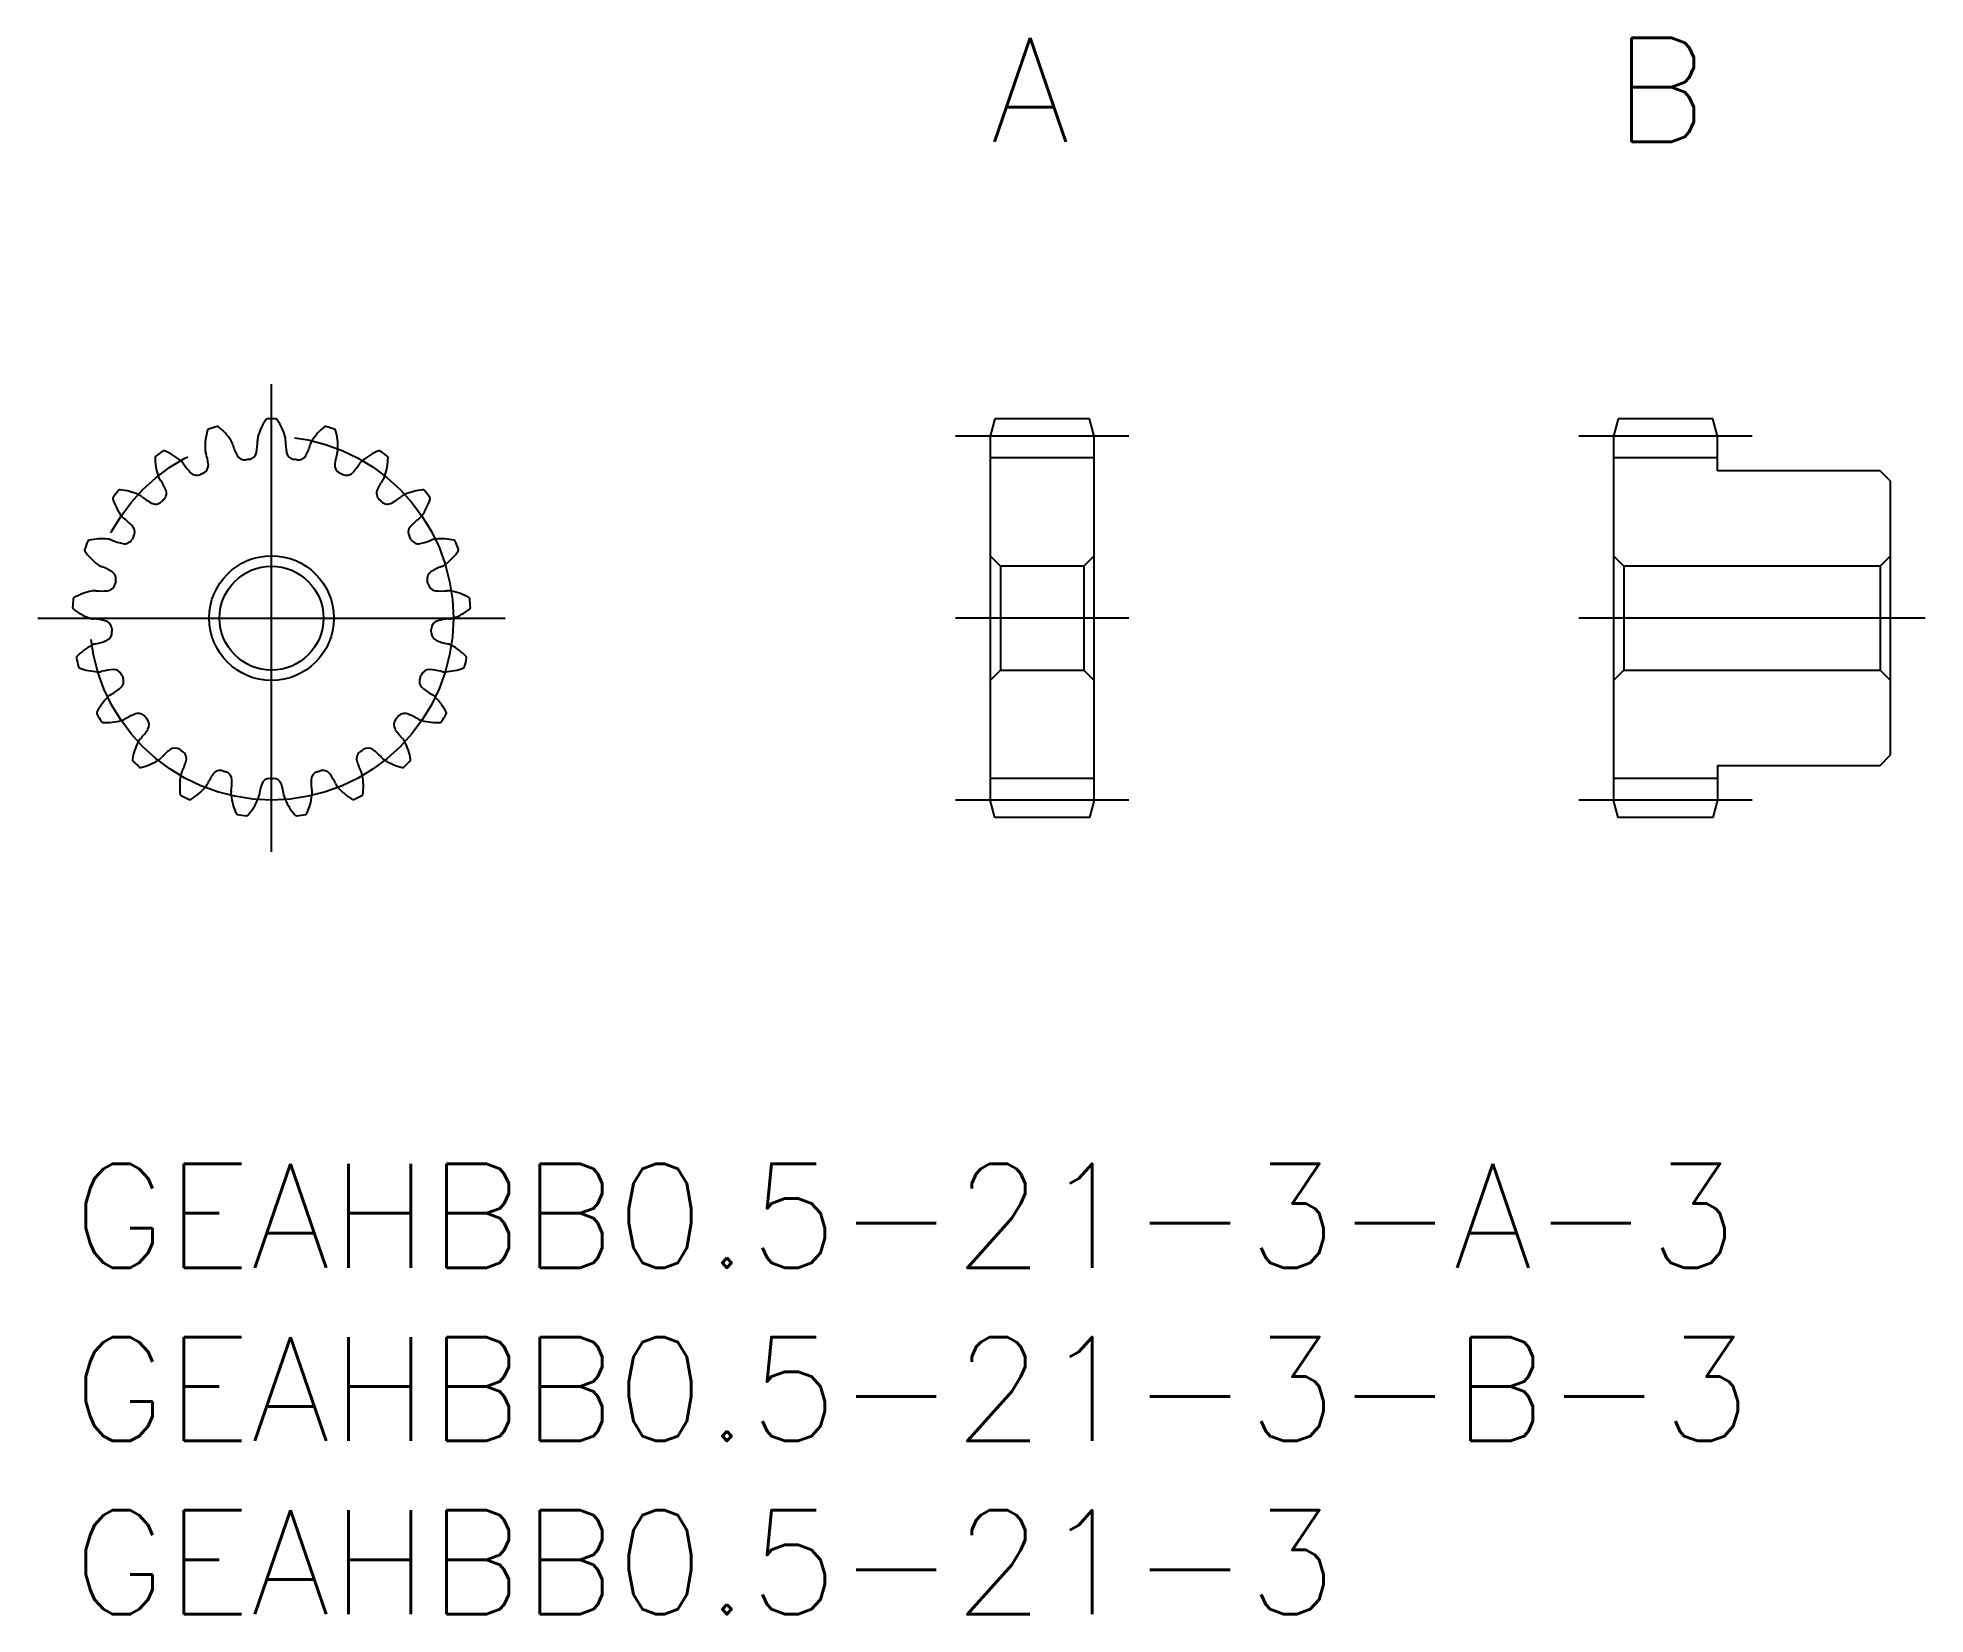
# Model space of a CAD drawing. Extents: x -1 to 53.5, y -13 to 32.5.
import ezdxf

# ---------------------------------------------------------------- set-up
doc = ezdxf.new("R2010")
doc.units = 0
doc.header["$LTSCALE"] = 0.5
doc.linetypes.add('CENTER', pattern=[50.8, 31.75, -6.35, 6.35, -6.35])
for name, color, linetype in [('MSM_CENTER', 1, 'CENTER'), ('MSM_CONTINUOUS', 7, 'CONTINUOUS'), ('MSM_PART_NUMBER', 7, 'CONTINUOUS')]:
    doc.layers.add(name, color=color, linetype=linetype)
doc.styles.get("Standard").update_dxf_attribs({"font": 'txt.shx', "height": 1, "bigfont": 'bigfont.shx'})

# ---------------------------------------------------------------- blocks, each defined once
blk = doc.blocks.new('*U22')
at = {"layer": 'MSM_PART_NUMBER'}
blk.add_text('A', height=3, dxfattribs=at).set_placement((26.5, 29.5))
blk = doc.blocks.new('*U23')
at = {"layer": 'MSM_PART_NUMBER'}
blk.add_text('B', height=3, dxfattribs=at).set_placement((44.5, 29.5))
blk = doc.blocks.new('*U24')
at = {"layer": 'MSM_PART_NUMBER'}
blk.add_text('GEAHBB0.5-21-3-A-3', height=3, dxfattribs=at).set_placement((0, -3))
blk = doc.blocks.new('*U25')
at = {"layer": 'MSM_PART_NUMBER'}
blk.add_text('GEAHBB0.5-21-3-B-3', height=3, dxfattribs=at).set_placement((0, -8))
blk = doc.blocks.new('*U26')
at = {"layer": 'MSM_PART_NUMBER'}
blk.add_text('GEAHBB0.5-21-3', height=3, dxfattribs=at).set_placement((0, -13))

msp = doc.modelspace()

# ---------------------------------------------------------------- linework, layer by layer
at = {"layer": 'MSM_CENTER'}
for p, q in [((5.75, 9), (5.75, 22.5)), ((30.5, 21), (25.5, 21)), ((48.5, 21), (43.5, 21)), ((-1, 15.75), (12.5, 15.75)), ((30.5, 15.75), (25.5, 15.75)), ((53.5, 15.75), (43.5, 15.75)), ((30.5, 10.5), (25.5, 10.5)), ((48.5, 10.5), (43.5, 10.5))]:
    msp.add_line(p, q, dxfattribs=at)
msp.add_circle((5.75, 15.75), 5.25, dxfattribs=at)
at = {"layer": 'MSM_CONTINUOUS'}
for p, q in [((26.634, 21.5), (26.5, 21)), ((29.366, 21.5), (26.634, 21.5)), ((29.5, 21), (29.366, 21.5)), ((44.634, 21.5), (44.5, 21)), ((47.366, 21.5), (44.634, 21.5)), ((47.5, 21), (47.366, 21.5)), ((26.5, 21), (26.5, 10.5)), ((29.5, 10.5), (29.5, 21)), ((44.5, 21), (44.5, 10.5)), ((47.5, 20), (47.5, 21)), ((29.5, 20.375), (26.5, 20.375)), ((47.5, 20.375), (44.5, 20.375)), ((52.2, 20), (47.5, 20)), ((52.5, 19.7), (52.2, 20)), ((52.5, 11.8), (52.5, 19.7)), ((26.5, 17.55), (26.8, 17.25)), ((29.2, 17.25), (29.5, 17.55)), ((44.5, 17.55), (44.8, 17.25)), ((52.2, 17.25), (52.5, 17.55)), ((26.8, 17.25), (26.8, 14.25)), ((29.2, 17.25), (26.8, 17.25)), ((29.2, 17.25), (29.2, 14.25)), ((44.8, 17.25), (44.8, 14.25)), ((52.2, 17.25), (44.8, 17.25)), ((52.2, 17.25), (52.2, 14.25)), ((26.8, 14.25), (26.5, 13.95)), ((26.8, 14.25), (29.2, 14.25)), ((29.5, 13.95), (29.2, 14.25)), ((44.8, 14.25), (44.5, 13.95)), ((44.8, 14.25), (52.2, 14.25)), ((52.5, 13.95), (52.2, 14.25)), ((47.5, 11.5), (52.2, 11.5)), ((47.5, 11.5), (47.5, 10.5)), ((52.2, 11.5), (52.5, 11.8)), ((29.5, 11.125), (26.5, 11.125)), ((47.5, 11.125), (44.5, 11.125)), ((26.634, 10), (26.5, 10.5)), ((29.5, 10.5), (29.366, 10)), ((44.634, 10), (44.5, 10.5)), ((47.5, 10.5), (47.366, 10)), ((29.366, 10), (26.634, 10)), ((47.366, 10), (44.634, 10))]:
    msp.add_line(p, q, dxfattribs=at)
for radius in [1.8, 1.5]:
    msp.add_circle((5.75, 15.75), radius, dxfattribs=at)
for centre, radius, start, end in [((5.75, 15.75), 5.75, 105.8759, 108.4098), ((4.191, 21.233), 0.05, 50.601, 105.8759), ((3.112, 19.919), 1.75, 32.8571, 50.601), ((7.042, 20.511), 1.75, 146.5418, 164.2857), ((5.624, 21.449), 0.05, 91.2671, 146.5418), ((5.75, 15.75), 5.75, 88.733, 91.267), ((5.876, 21.449), 0.05, 33.4581, 88.733), ((4.458, 20.511), 1.75, 15.7143, 33.4582), ((8.388, 19.919), 1.75, 129.399, 147.1429), ((7.309, 21.233), 0.05, 74.1241, 129.399), ((5.75, 15.75), 5.75, 71.5902, 74.1241), ((5.581, 20.681), 1.75, 163.6847, 181.4286), ((3.95, 21.158), 0.05, 108.4099, 163.6847), ((4.239, 20.647), 0.408, 15.7156, 32.8571), ((6.186, 21.196), 1.615, 195.7486, 207.6117), ((3.728, 20.825), 1.615, 349.5312, 1.3943), ((5.75, 20.875), 0.408, 164.2857, 181.4273), ((5.75, 20.875), 0.408, 358.5727, 15.7143), ((7.772, 20.825), 1.615, 178.6057, 190.4688), ((5.314, 21.196), 1.615, 332.3883, 344.2514), ((7.261, 20.647), 0.408, 147.1429, 164.2844), ((7.55, 21.158), 0.05, 16.3153, 71.5902), ((5.919, 20.681), 1.75, 358.5714, 16.3153), ((2.436, 20.387), 0.05, 125.5528, 180.8276), ((4.136, 20.412), 1.75, 180.8276, 198.5714), ((5.75, 15.75), 5.75, 123.0188, 125.5527), ((2.644, 20.529), 0.05, 67.7439, 123.0188), ((2, 18.956), 1.75, 50, 67.7439), ((2.863, 19.984), 0.408, 32.8584, 50), ((4.562, 21.083), 1.615, 212.8914, 224.7545), ((3.678, 20.163), 0.25, 295.1573, 6.674), ((4.239, 20.647), 0.408, 181.4286, 198.5701), ((2.321, 20.004), 1.615, 6.674, 18.5372), ((4.977, 20.563), 0.25, 207.6117, 279.1284), ((5.75, 15.75), 4.625, 98.0145, 99.1284), ((5.07, 20.577), 0.25, 278.0145, 349.5312), ((6.43, 20.577), 0.25, 190.4688, 261.9855), ((5.75, 15.75), 4.625, 80.8716, 81.9855), ((6.523, 20.563), 0.25, 260.8716, 332.3883), ((7.822, 20.163), 0.25, 173.326, 244.8427), ((9.179, 20.004), 1.615, 161.4628, 173.326), ((7.261, 20.647), 0.408, 341.4299, 358.5714), ((6.938, 21.083), 1.615, 315.2455, 327.1086), ((8.637, 19.984), 0.408, 130, 147.1416), ((9.5, 18.956), 1.75, 112.2561, 130), ((8.856, 20.529), 0.05, 56.9812, 112.2561), ((5.75, 15.75), 5.75, 54.4473, 56.9812), ((7.364, 20.412), 1.75, 341.4286, 359.1724), ((9.064, 20.387), 0.05, 359.1724, 54.4473), ((2.863, 19.984), 0.408, 198.5714, 215.713), ((1.22, 18.804), 1.615, 23.8169, 35.68), ((3.592, 20.121), 0.25, 224.7545, 296.2712), ((5.75, 15.75), 4.625, 115.1573, 116.2712), ((5.75, 15.75), 4.625, 63.7288, 64.8427), ((7.908, 20.121), 0.25, 243.7288, 315.2455), ((10.28, 18.804), 1.615, 144.32, 156.1831), ((8.637, 19.984), 0.408, 324.287, 341.4286), ((1.216, 19.204), 0.05, 142.6956, 197.9704), ((2.833, 19.729), 1.75, 197.9704, 215.7143), ((5.75, 15.75), 5.75, 140.1616, 142.6955), ((1.373, 19.402), 0.05, 84.8868, 140.1616), ((1.222, 17.708), 1.75, 67.1429, 84.8867), ((1.743, 18.945), 0.408, 50.0013, 67.1429), ((3.043, 20.496), 1.615, 230.0343, 241.8974), ((2.4, 19.291), 0.25, 241.8974, 313.4141), ((5.75, 15.75), 4.625, 132.3002, 133.4141), ((2.469, 19.356), 0.25, 312.3002, 23.8169), ((9.031, 19.356), 0.25, 156.1831, 227.6998), ((5.75, 15.75), 4.625, 46.5859, 47.6998), ((9.1, 19.291), 0.25, 226.5859, 298.1026), ((8.457, 20.496), 1.615, 298.1026, 309.9657), ((9.757, 18.945), 0.408, 112.8571, 129.9987), ((10.278, 17.708), 1.75, 95.1133, 112.8571), ((8.667, 19.729), 1.75, 324.2857, 342.0296), ((10.127, 19.402), 0.05, 39.8384, 95.1133), ((5.75, 15.75), 5.75, 37.3045, 39.8384), ((10.284, 19.204), 0.05, 342.0296, 37.3045), ((1.743, 18.945), 0.408, 215.7143, 232.8559), ((0.521, 17.333), 1.615, 40.9598, 52.8229), ((10.979, 17.333), 1.615, 127.1771, 139.0402), ((9.757, 18.945), 0.408, 307.1441, 324.2857), ((0.491, 17.949), 0.05, 102.0296, 157.3045), ((0.846, 16.287), 1.75, 84.2857, 102.0296), ((0.979, 17.622), 0.408, 67.1441, 84.2857), ((1.764, 19.487), 1.615, 247.1771, 259.0402), ((1.505, 18.146), 0.25, 259.0402, 330.5569), ((5.75, 15.75), 4.625, 149.4431, 150.5569), ((1.552, 18.228), 0.25, 329.4431, 40.9598), ((9.948, 18.228), 0.25, 139.0402, 210.5569), ((5.75, 15.75), 4.625, 29.4431, 30.5569), ((9.995, 18.146), 0.25, 209.4431, 280.9598), ((9.736, 19.487), 1.615, 280.9598, 292.8229), ((10.521, 17.622), 0.408, 95.7143, 112.8559), ((10.654, 16.287), 1.75, 77.9704, 95.7143), ((11.009, 17.949), 0.05, 22.6955, 77.9704), ((0.399, 17.715), 0.05, 159.8385, 215.1133), ((5.75, 15.75), 5.75, 157.3045, 159.8384), ((1.79, 18.692), 1.75, 215.1133, 232.8571), ((9.71, 18.692), 1.75, 307.1429, 324.8867), ((5.75, 15.75), 5.75, 20.1616, 22.6955), ((11.101, 17.715), 0.05, 324.8867, 20.1616), ((0.979, 17.622), 0.408, 232.8571, 249.9987), ((0.287, 15.722), 1.615, 58.1026, 69.9657), ((1.008, 16.881), 0.25, 346.5859, 58.1026), ((10.492, 16.881), 0.25, 121.8974, 193.4141), ((11.213, 15.722), 1.615, 110.0343, 121.8974), ((10.521, 17.622), 0.408, 290.0013, 307.1429), ((0.905, 14.817), 1.75, 101.4286, 119.1724), ((0.639, 16.133), 0.408, 84.287, 101.4286), ((0.84, 18.146), 1.615, 264.32, 276.1831), ((0.987, 16.789), 0.25, 276.1831, 347.6998), ((5.75, 15.75), 4.625, 166.5859, 167.6998), ((5.75, 15.75), 4.625, 12.3002, 13.4141), ((10.513, 16.789), 0.25, 192.3002, 263.8169), ((10.66, 18.146), 1.615, 263.8169, 275.68), ((10.861, 16.133), 0.408, 78.5714, 95.713), ((10.595, 14.817), 1.75, 60.8276, 78.5714), ((5.75, 15.75), 5.75, 174.4473, 176.9812), ((0.058, 16.05), 0.05, 176.9813, 232.2561), ((0.077, 16.302), 0.05, 119.1725, 174.4473), ((1.099, 17.394), 1.75, 232.2561, 250), ((10.401, 17.394), 1.75, 290, 307.7439), ((11.423, 16.302), 0.05, 5.5527, 60.8276), ((5.75, 15.75), 5.75, 3.0188, 5.5527), ((11.442, 16.05), 0.05, 307.7438, 3.0188), ((0.639, 16.133), 0.408, 250, 267.1416), ((0.538, 14.113), 1.615, 75.2455, 87.1086), ((0.885, 15.433), 0.25, 3.7288, 75.2455), ((0.892, 15.338), 0.25, 293.326, 4.8427), ((5.75, 15.75), 4.625, 183.7288, 184.8427), ((5.75, 15.75), 4.625, 355.1573, 356.2712), ((10.608, 15.338), 0.25, 175.1573, 246.674), ((10.615, 15.433), 0.25, 104.7545, 176.2712), ((10.962, 14.113), 1.615, 92.8914, 104.7545), ((10.861, 16.133), 0.408, 272.8584, 290), ((1.396, 13.431), 1.75, 118.5714, 136.3153), ((0.754, 14.61), 0.408, 101.4299, 118.5714), ((0.352, 16.592), 1.615, 281.4628, 293.326), ((11.148, 16.592), 1.615, 246.674, 258.5372), ((10.746, 14.61), 0.408, 61.4286, 78.5701), ((10.104, 13.431), 1.75, 43.6847, 61.4286), ((0.166, 14.605), 0.05, 136.3153, 191.5902), ((5.75, 15.75), 5.75, 191.5902, 194.1241), ((0.222, 14.359), 0.05, 194.1242, 249.399), ((0.82, 15.95), 1.75, 249.399, 267.1429), ((0.754, 14.61), 0.408, 267.1429, 284.2844), ((1.252, 12.649), 1.615, 92.3883, 104.2514), ((1.195, 14.013), 0.25, 20.8716, 92.3883), ((10.305, 14.013), 0.25, 87.6117, 159.1284), ((10.248, 12.649), 1.615, 75.7486, 87.6117), ((10.746, 14.61), 0.408, 255.7156, 272.8571), ((10.68, 15.95), 1.75, 272.8571, 290.601), ((11.278, 14.359), 0.05, 290.601, 345.8759), ((5.75, 15.75), 5.75, 345.8759, 348.4098), ((11.334, 14.605), 0.05, 348.4098, 43.6847), ((0.343, 14.964), 1.615, 298.6057, 310.4688), ((1.23, 13.925), 0.25, 310.4688, 21.9855), ((5.75, 15.75), 4.625, 200.8716, 201.9855), ((10.27, 13.925), 0.25, 158.0145, 229.5312), ((5.75, 15.75), 4.625, 338.0145, 339.1284), ((11.157, 14.964), 1.615, 229.5312, 241.3943), ((2.273, 12.25), 1.75, 135.7143, 153.4582), ((1.312, 13.188), 0.408, 118.5727, 135.7143), ((10.188, 13.188), 0.408, 44.2857, 61.4273), ((9.227, 12.25), 1.75, 26.5418, 44.2857), ((0.752, 13.01), 0.05, 153.4581, 208.733), ((5.75, 15.75), 5.75, 208.733, 211.267), ((0.878, 12.792), 0.05, 211.267, 266.5418), ((0.98, 14.488), 1.75, 266.5418, 284.2857), ((1.312, 13.188), 0.408, 284.2857, 301.4273), ((2.366, 11.461), 1.615, 109.5312, 121.3943), ((1.909, 12.748), 0.25, 38.0145, 109.5312), ((0.815, 13.405), 1.615, 315.7486, 327.6117), ((5.75, 15.75), 4.625, 218.0145, 219.1284), ((1.968, 12.674), 0.25, 327.6117, 39.1284), ((9.532, 12.674), 0.25, 140.8716, 212.3883), ((10.685, 13.405), 1.615, 212.3883, 224.2514), ((5.75, 15.75), 4.625, 320.8716, 321.9855), ((9.591, 12.748), 0.25, 70.4688, 141.9855), ((9.134, 11.461), 1.615, 58.6057, 70.4688), ((10.188, 13.188), 0.408, 238.5727, 255.7143), ((10.52, 14.488), 1.75, 255.7143, 273.4582), ((10.622, 12.792), 0.05, 273.4581, 328.733), ((5.75, 15.75), 5.75, 328.733, 331.267), ((10.748, 13.01), 0.05, 331.267, 26.5418), ((3.459, 11.381), 1.75, 152.8571, 170.601), ((2.264, 11.993), 0.408, 135.7156, 152.8571), ((2.965, 11.749), 0.25, 55.1573, 126.674), ((8.535, 11.749), 0.25, 53.326, 124.8427), ((9.236, 11.993), 0.408, 27.1429, 44.2844), ((8.041, 11.381), 1.75, 9.399, 27.1429), ((1.782, 11.658), 0.05, 170.601, 225.8759), ((5.75, 15.75), 5.75, 225.8759, 228.4098), ((1.966, 11.487), 0.05, 228.4098, 283.6847), ((1.564, 13.139), 1.75, 283.6847, 301.4286), ((2.264, 11.993), 0.408, 301.4286, 318.5701), ((3.78, 10.654), 1.615, 126.674, 138.5372), ((5.75, 15.75), 4.625, 235.1573, 236.2712), ((1.726, 12.055), 1.615, 332.8914, 344.7545), ((3.043, 11.696), 0.25, 344.7545, 56.2712), ((8.457, 11.696), 0.25, 123.7288, 195.2455), ((9.774, 12.055), 1.615, 195.2455, 207.1086), ((5.75, 15.75), 4.625, 303.7288, 304.8427), ((7.72, 10.654), 1.615, 41.4628, 53.326), ((9.236, 11.993), 0.408, 221.4299, 238.5714), ((9.936, 13.139), 1.75, 238.5714, 256.3153), ((9.534, 11.487), 0.05, 256.3153, 311.5902), ((5.75, 15.75), 5.75, 311.5902, 314.1241), ((9.718, 11.658), 0.05, 314.1241, 9.399), ((4.848, 10.899), 1.75, 170, 187.7439), ((3.526, 11.133), 0.408, 152.8584, 170), ((3.526, 11.133), 0.408, 318.5714, 335.713), ((5.37, 10.3), 1.615, 143.8169, 155.68), ((4.268, 11.106), 0.25, 72.3002, 143.8169), ((5.75, 15.75), 4.625, 252.3002, 253.4141), ((4.358, 11.078), 0.25, 1.8974, 73.4141), ((2.994, 11.033), 1.615, 350.0343, 1.8974), ((6.993, 10.43), 1.615, 160.9598, 172.8229), ((5.703, 10.875), 0.25, 89.4431, 160.9598), ((5.75, 15.75), 4.625, 269.4431, 270.5569), ((5.797, 10.875), 0.25, 19.0402, 90.5569), ((4.507, 10.43), 1.615, 7.1771, 19.0402), ((8.506, 11.033), 1.615, 178.1026, 189.9657), ((7.142, 11.078), 0.25, 106.5859, 178.1026), ((5.75, 15.75), 4.625, 286.5859, 287.6998), ((7.232, 11.106), 0.25, 36.1831, 107.6998), ((6.13, 10.3), 1.615, 24.32, 36.1831), ((7.974, 11.133), 0.408, 204.287, 221.4286), ((7.974, 11.133), 0.408, 10, 27.1416), ((6.652, 10.899), 1.75, 352.2561, 10), ((3.164, 10.67), 0.05, 187.7439, 243.0188), ((5.75, 15.75), 5.75, 243.0188, 245.5527), ((3.391, 10.561), 0.05, 245.5527, 300.8276), ((2.52, 12.021), 1.75, 300.8276, 318.5714), ((4.986, 10.682), 0.408, 170.0013, 187.1429), ((6.318, 10.849), 1.75, 187.1429, 204.8867), ((3.763, 11.234), 1.75, 317.9704, 335.7143), ((4.986, 10.682), 0.408, 335.7143, 352.8559), ((6.514, 10.682), 0.408, 187.1441, 204.2857), ((7.737, 11.234), 1.75, 204.2857, 222.0296), ((5.182, 10.849), 1.75, 335.1133, 352.8571), ((6.514, 10.682), 0.408, 352.8571, 9.9987), ((8.98, 12.021), 1.75, 221.4286, 239.1724), ((8.109, 10.561), 0.05, 239.1724, 294.4473), ((5.75, 15.75), 5.75, 294.4473, 296.9812), ((8.336, 10.67), 0.05, 296.9812, 352.2561), ((4.776, 10.134), 0.05, 204.8867, 260.1616), ((5.75, 15.75), 5.75, 260.1616, 262.6955), ((5.025, 10.096), 0.05, 262.6955, 317.9704), ((6.475, 10.096), 0.05, 222.0296, 277.3045), ((5.75, 15.75), 5.75, 277.3045, 279.8384), ((6.724, 10.134), 0.05, 279.8384, 335.1133)]:
    msp.add_arc(centre, radius, start, end, dxfattribs=at)

# ---------------------------------------------------------------- block references
for name in ['*U22', '*U23', '*U24', '*U25', '*U26']:
    msp.add_blockref(name, (0, 0), dxfattribs=at)

doc.saveas('drawing.dxf')
